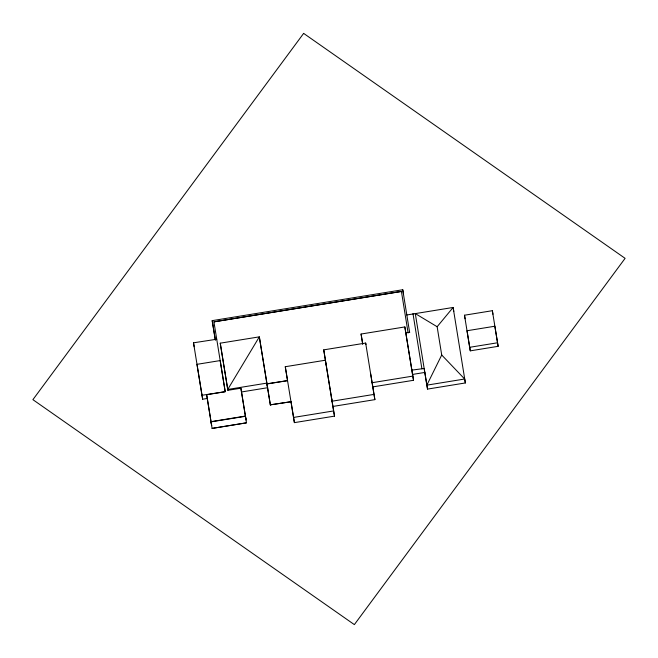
<?xml version="1.0" encoding="UTF-8"?>
<svg xmlns="http://www.w3.org/2000/svg" width="658" height="658" viewBox="0 0 658 658"><rect width="100%" height="100%" fill="white"/><g stroke="black" fill="none" stroke-linecap="round" stroke-linejoin="round"><path stroke-width="0.99" d="M453.798 311.399L453.115 307.459L437.142 326.73L441.715 355.007L426.853 385.152L427.544 389.092L465.362 382.956L453.115 307.459L406.825 314.976M215.191 339.306L212.18 320.643L402.745 289.742L403.436 293.665M213.924 321.852L401.413 291.445L213.924 321.852L225.209 391.699L206.637 394.71L212.082 428.407L246.479 422.823L240.886 388.204L227.882 390.309L220.241 343.172L259.326 336.855L266.967 383.976L286.584 380.793M240.886 388.204L246.076 420.026L245.393 416.078L210.988 421.663L211.679 425.603L207.295 398.46L202.664 399.209L193.51 342.81L216.737 339.232M492.349 310.699L498.147 346.322L470.289 350.846L464.49 315.215L492.349 310.699L492.965 314.244M362.698 344.093L361.069 334.034L404.843 326.936L413.528 380.291L372.831 386.888L370.651 373.777M409.605 332.216L405.805 332.833L405.896 333.376M325.57 361.258L325.389 360.214L285.276 366.72L294.397 422.633L334.511 416.127L323.728 349.859L365.667 343.057L365.938 344.603M497.53 342.777L494.849 326.228L466.991 330.744L469.672 347.301L497.53 342.777L498.147 346.322M266.819 383.12L227.734 389.462L259.326 336.855L267.617 387.726L241.544 391.954M225.176 391.51L220.167 360.576L196.964 364.335L201.981 395.269L225.209 391.699M411.826 370.125L424.163 368.488L427.544 389.092M412.574 374.418L424.854 372.428M372.099 382.709L412.796 376.113L413.528 380.291M270.339 404.834L290.976 401.734L270.339 404.834L266.934 383.787L287.562 380.628L285.276 366.72M465.362 382.956L464.671 379.016L426.853 385.152L415.297 313.595L437.142 326.73M332.948 406.438L374.887 399.636L373.974 394.405L332.035 401.207L331.385 397.193M211.021 421.852L245.426 416.308M293.493 417.443L333.606 410.937L334.511 416.127M441.715 355.007L464.671 379.016M361.069 334.034L362.706 344.035M464.49 315.215L465.107 318.76M469.672 347.301L470.289 350.846M323.728 349.859L325.365 359.811M246.479 422.823L212.082 428.407M220.241 343.172L227.882 390.309M212.18 320.643L215.405 340.285M206.604 394.52L207.295 398.46M193.51 342.81L194.192 346.75M201.981 395.269L202.664 399.209M404.843 326.936L412.796 376.113M365.667 343.057L373.974 394.405M325.389 360.214L333.606 410.937M412.977 313.603L421.91 368.858M402.745 289.742L409.671 332.578M401.413 291.445L408.125 333.014M372.831 386.888L374.887 399.636M325.875 363.06L326.195 365.067M290.984 401.495L294.397 422.633M267.041 384.404L270.38 405.073M303.642 33.385L32.9 399.661L354.358 624.615L625.1 258.339L303.642 33.385"/></g></svg>
